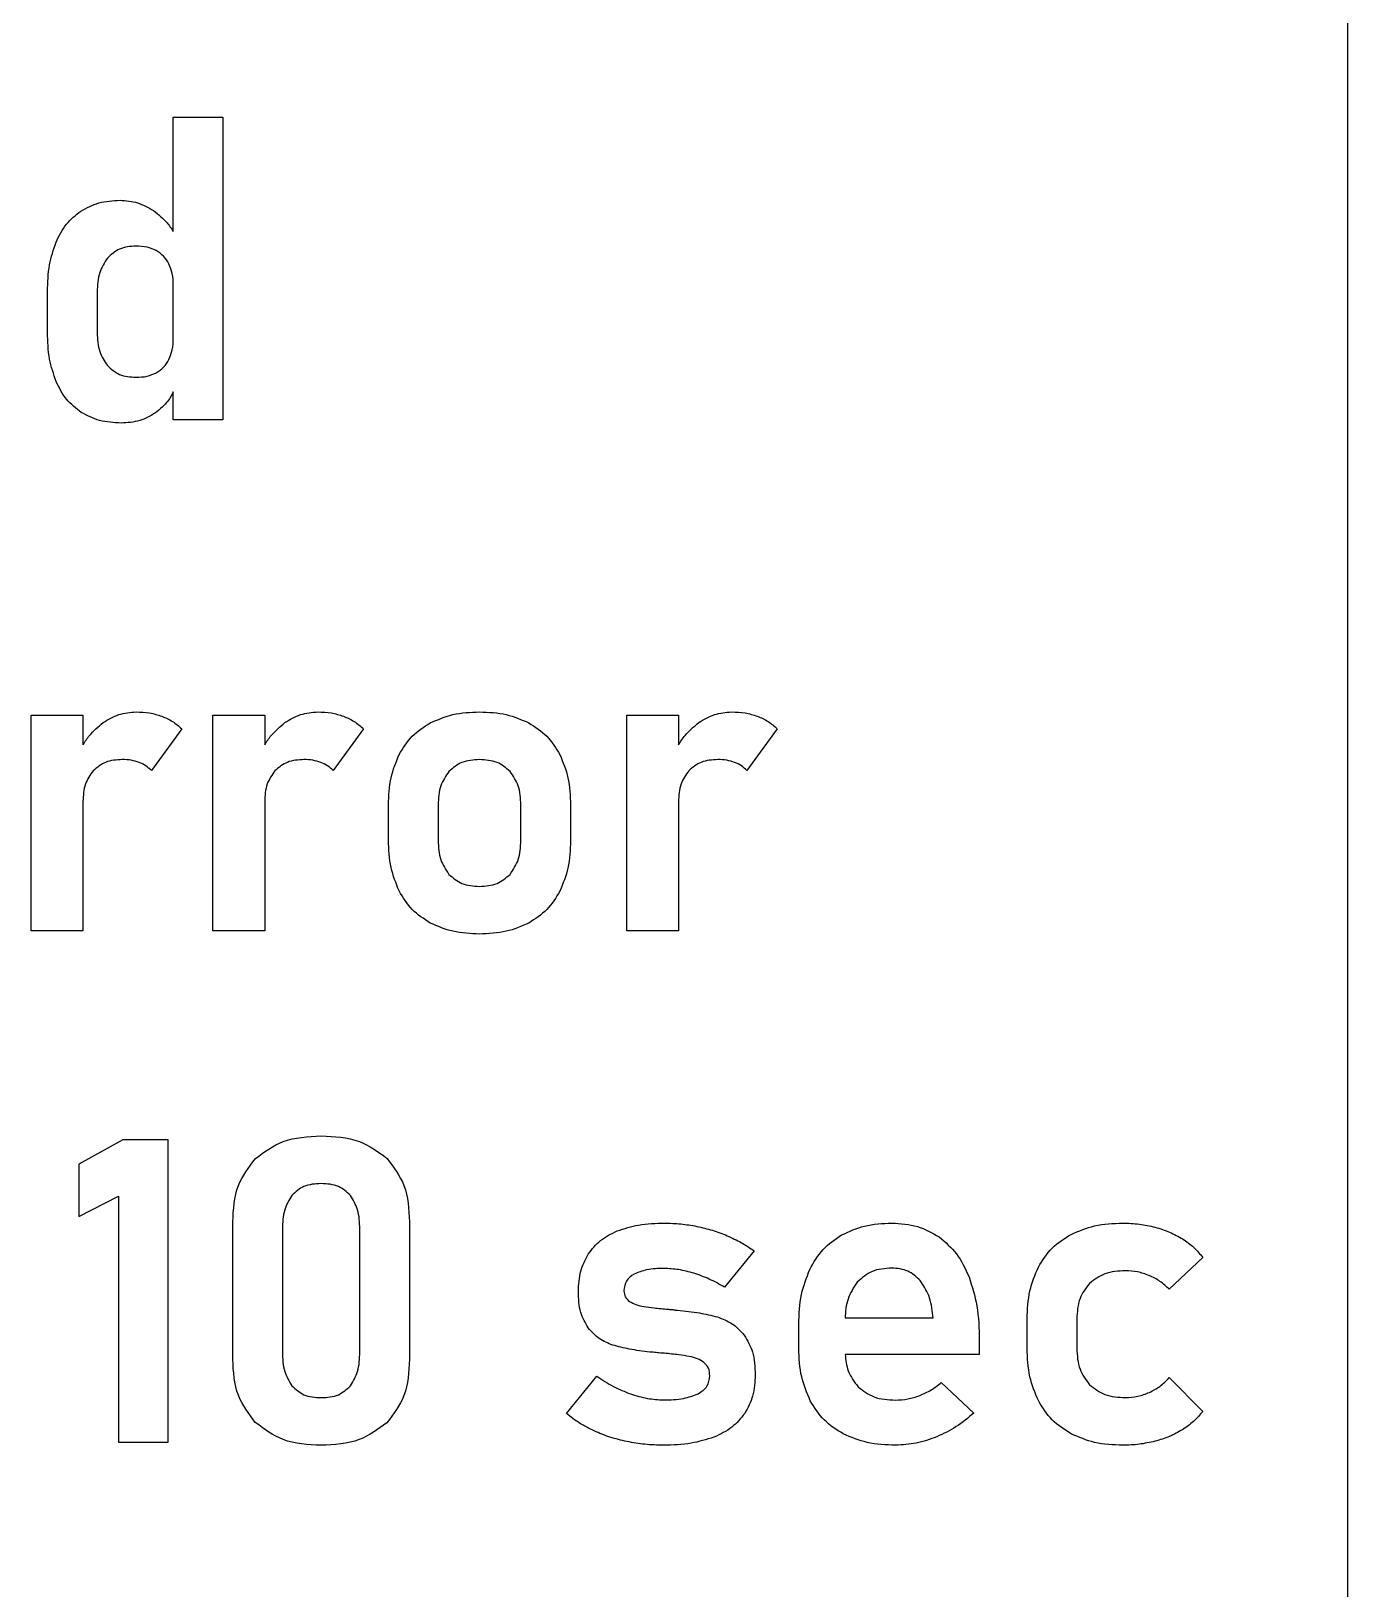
# Model space of a CAD drawing. Extents: x -56 to 56, y -81 to 81.
# Drawn here: x 37.17 to 55.68, y 34.9 to 56.79 of the extents above; entities that cross this region are included whole.
import ezdxf

# ---------------------------------------------------------------- set-up
doc = ezdxf.new("R2010")
doc.units = 0
doc.layers.get('0').update_dxf_attribs({"linetype": 'CONTINUOUS'})

msp = doc.modelspace()

# ---------------------------------------------------------------- linework, layer by layer
at = {"color": 7}
for points in [[(55.677105, -69.950583), (55.677105, 69.926182)], [(39.167824, 53.971177), (39.167824, 55.577106), (39.866409, 55.577106), (39.866409, 51.327108), (39.167824, 51.327108)], [(39.167824, 52.469989), (39.167824, 53.21827)], [(37.399426, 52.551831), (37.399426, 53.130581)], [(38.09801, 53.124736), (38.09801, 52.551831)], [(39.167824, 51.327108), (39.167824, 51.717286)], [(37.897776, 45.960531), (37.897776, 44.142444), (37.169962, 44.142444), (37.169962, 47.176488), (37.897776, 47.176488), (37.897776, 46.756008)], [(40.452452, 45.960531), (40.452452, 44.142444), (39.724635, 44.142444), (39.724635, 47.176488), (40.452452, 47.176488), (40.452452, 46.756008)], [(46.269168, 45.960531), (46.269168, 44.142444), (45.541353, 44.142444), (45.541353, 47.176488), (46.269168, 47.176488), (46.269168, 46.756008)], [(39.286194, 46.983572), (38.859443, 46.396056)], [(41.840867, 46.983572), (41.414119, 46.396056)], [(47.657585, 46.983572), (47.230834, 46.396056)], [(42.19163, 45.419785), (42.19163, 45.913767)], [(42.890214, 45.913767), (42.890214, 45.411013)], [(44.053565, 45.411013), (44.053565, 45.913767)], [(44.75215, 45.913767), (44.75215, 45.411013)], [(40.003778, 38.121126), (40.003778, 40.053208)], [(40.702363, 39.950902), (40.702363, 38.223426)], [(41.789714, 38.223426), (41.789714, 39.950902)], [(42.488299, 40.053208), (42.488299, 38.121126)], [(47.334596, 39.643991), (46.916608, 39.135396)], [(53.639441, 39.55046), (53.165923, 39.106166)], [(47.960111, 38.273116), (47.960111, 38.615105)], [(48.611307, 38.702797), (49.848347, 38.702797), (49.84544, 38.737872)], [(51.169528, 38.27604), (51.169528, 38.688181)], [(51.868115, 38.688181), (51.868115, 38.27604)], [(50.497246, 38.390038), (50.497246, 38.191272), (48.612829, 38.191272)], [(44.69515, 37.358228), (45.11898, 37.884361)], [(49.96235, 37.796677), (50.418328, 37.366997)], [(53.165923, 37.8639), (53.639441, 37.390382)]]:
    msp.add_lwpolyline(points, dxfattribs=at)
msp.add_lwpolyline([(38.457536, 41.207784), (37.837869, 40.862872), (37.837869, 40.129207), (38.399077, 40.412733), (38.399077, 36.95778), (39.097672, 36.95778), (39.097672, 41.207784), (38.457536, 41.207784), (38.457536, 41.207784)], close=True, dxfattribs=at)
for points in [[(37.868558, 54.260308), (37.950967, 54.304194), (38.033373, 54.348079), (38.121034, 54.373208)], [(38.121034, 54.373208), (38.216391, 54.400556), (38.317963, 54.405695), (38.419532, 54.410843)], [(38.419532, 54.410843), (38.503332, 54.404916), (38.587132, 54.398989), (38.665429, 54.375037)], [(38.665429, 54.375037), (38.743489, 54.351161), (38.816082, 54.30939), (38.888673, 54.267618)], [(37.519266, 53.821862), (37.562395, 53.911177), (37.605524, 54.000494), (37.666512, 54.07543)], [(37.666512, 54.07543), (37.723473, 54.145418), (37.796016, 54.202865), (37.868558, 54.260308)], [(38.888673, 54.267618), (38.956499, 54.213648), (39.024323, 54.159679), (39.079763, 54.09516)], [(39.079763, 54.09516), (39.112673, 54.056863), (39.141217, 54.014845), (39.167824, 53.971177)], [(37.429389, 53.505087), (37.449455, 53.612461), (37.484355, 53.717163), (37.519266, 53.821862)], [(38.413687, 53.725404), (38.350114, 53.697094), (38.295673, 53.647674), (38.241235, 53.598257)], [(38.644601, 53.767788), (38.563973, 53.762115), (38.483348, 53.756415), (38.413687, 53.725404)], [(38.798791, 53.751713), (38.748967, 53.763792), (38.696784, 53.765796), (38.644601, 53.767799)], [(38.928136, 53.703484), (38.885645, 53.722223), (38.843156, 53.74096), (38.798791, 53.751713)], [(39.031172, 53.624563), (39.001607, 53.655435), (38.964873, 53.679458), (38.928136, 53.703484)], [(37.399426, 53.130581), (37.402982, 53.256576), (37.406509, 53.382575), (37.429389, 53.505087)], [(38.241235, 53.598257), (38.19954, 53.53242), (38.157844, 53.466584), (38.133813, 53.395108)], [(39.106435, 53.516413), (39.083801, 53.554815), (39.061187, 53.59322), (39.031172, 53.624563)], [(39.152472, 53.380495), (39.142199, 53.426886), (39.124306, 53.47165), (39.106427, 53.516413)], [(38.133813, 53.395108), (38.105292, 53.310281), (38.101651, 53.217508), (38.09801, 53.124736)], [(39.167824, 53.21827), (39.165849, 53.273044), (39.164156, 53.327818), (39.152472, 53.380495)], [(37.429753, 52.179885), (37.406639, 52.301486), (37.403027, 52.42666), (37.399426, 52.551831)], [(38.09801, 52.551831), (38.101566, 52.460188), (38.105094, 52.368544), (38.133813, 52.285111)], [(39.15248, 52.309955), (39.164023, 52.361915), (39.165914, 52.415952), (39.167833, 52.469989)], [(37.520725, 51.864933), (37.485385, 51.969), (37.450048, 52.073063), (37.429753, 52.179885)], [(38.133813, 52.285111), (38.157858, 52.215264), (38.199545, 52.151174), (38.241235, 52.087081)], [(39.031172, 52.06662), (39.061187, 52.097964), (39.08381, 52.136366), (39.106435, 52.174768)], [(39.106435, 52.174768), (39.124328, 52.219286), (39.142213, 52.263801), (39.15248, 52.309955)], [(38.241235, 52.087081), (38.295874, 52.039372), (38.350512, 51.991662), (38.413687, 51.964315)], [(38.413687, 51.964315), (38.483673, 51.934015), (38.564137, 51.928707), (38.644601, 51.923395)], [(38.644601, 51.923395), (38.696784, 51.925371), (38.748967, 51.927403), (38.798791, 51.939482)], [(38.798791, 51.939482), (38.843153, 51.950235), (38.885645, 51.968971), (38.928136, 51.987711)], [(38.928136, 51.9877), (38.964873, 52.011717), (39.001607, 52.035745), (39.031172, 52.06662)], [(37.669792, 51.612827), (37.608233, 51.687127), (37.564478, 51.77603), (37.520725, 51.864933)], [(39.167824, 51.717286), (39.14536, 51.672446), (39.120761, 51.629221), (39.09073, 51.590173)], [(37.874403, 51.429411), (37.800974, 51.486264), (37.727549, 51.543118), (37.669792, 51.612827)], [(39.09073, 51.590173), (39.042487, 51.527449), (38.980195, 51.475506), (38.917903, 51.423563)], [(38.130531, 51.317605), (38.041772, 51.342497), (37.958087, 51.385954), (37.874403, 51.429411)], [(38.434154, 51.280338), (38.33092, 51.285333), (38.227686, 51.290357), (38.130531, 51.317605)], [(38.696852, 51.316143), (38.613478, 51.290348), (38.523816, 51.285347), (38.434154, 51.280338)], [(38.917903, 51.423563), (38.846021, 51.381805), (38.774139, 51.340048), (38.696852, 51.316143)], [(37.989854, 46.88894), (38.045652, 46.955847), (38.113485, 47.012825), (38.181314, 47.0698)], [(38.181314, 47.0698), (38.253089, 47.113705), (38.324866, 47.15761), (38.40272, 47.1827)], [(38.40272, 47.1827), (38.479854, 47.207564), (38.562957, 47.213945), (38.64606, 47.220334)], [(38.64606, 47.220334), (38.70964, 47.218359), (38.773221, 47.216129), (38.835324, 47.205348)], [(38.835324, 47.205348), (38.892926, 47.195358), (38.949255, 47.177888), (39.005586, 47.160407)], [(39.005586, 47.160413), (39.05734, 47.138174), (39.109097, 47.115963), (39.156124, 47.086242)], [(39.156124, 47.086242), (39.202555, 47.056894), (39.244374, 47.020233), (39.286194, 46.983572)], [(40.54453, 46.88894), (40.600328, 46.955847), (40.668157, 47.012825), (40.735989, 47.0698)], [(40.735989, 47.0698), (40.807764, 47.113705), (40.879539, 47.15761), (40.957393, 47.1827)], [(40.957393, 47.1827), (41.03453, 47.207564), (41.11763, 47.213945), (41.200733, 47.220334)], [(41.200733, 47.220334), (41.264315, 47.218359), (41.327897, 47.216129), (41.39, 47.205348)], [(41.39, 47.205348), (41.447599, 47.195358), (41.50393, 47.177888), (41.560259, 47.160407)], [(41.560259, 47.160413), (41.612016, 47.138174), (41.663772, 47.115963), (41.710796, 47.086242)], [(41.710796, 47.086242), (41.75723, 47.056894), (41.79905, 47.020233), (41.840867, 46.983572)], [(42.78061, 47.066876), (42.884742, 47.111597), (42.988876, 47.156318), (43.097382, 47.181966)], [(43.097382, 47.181966), (43.218583, 47.210617), (43.345235, 47.215474), (43.471888, 47.220334)], [(43.471888, 47.220334), (43.599173, 47.215565), (43.726458, 47.210795), (43.848229, 47.181972)], [(43.848229, 47.181972), (43.956611, 47.156318), (44.060624, 47.111594), (44.164639, 47.066876)], [(46.361246, 46.88894), (46.417044, 46.955847), (46.484876, 47.012825), (46.552705, 47.0698)], [(46.552705, 47.0698), (46.62448, 47.113705), (46.696257, 47.15761), (46.774111, 47.1827)], [(46.774111, 47.1827), (46.851245, 47.207564), (46.934349, 47.213945), (47.017452, 47.220334)], [(47.017452, 47.220334), (47.081031, 47.218359), (47.144613, 47.216129), (47.206716, 47.205348)], [(47.206716, 47.205348), (47.264317, 47.195358), (47.320646, 47.177888), (47.376977, 47.160407)], [(47.376977, 47.160413), (47.428731, 47.138174), (47.480488, 47.115963), (47.527515, 47.086242)], [(47.527515, 47.086242), (47.573946, 47.056894), (47.615766, 47.020233), (47.657585, 46.983572)], [(37.897776, 46.756008), (37.925632, 46.802668), (37.955454, 46.847691), (37.989854, 46.88894)], [(40.452452, 46.756008), (40.480307, 46.802668), (40.510127, 46.847691), (40.54453, 46.88894)], [(42.342167, 46.619664), (42.39792, 46.711657), (42.45367, 46.803647), (42.527045, 46.878346)], [(42.527045, 46.878346), (42.599963, 46.952576), (42.690288, 47.009726), (42.78061, 47.066876)], [(44.164639, 47.066876), (44.254561, 47.009675), (44.344483, 46.952474), (44.417104, 46.878346)], [(44.417104, 46.878346), (44.490338, 46.803594), (44.545981, 46.711629), (44.601621, 46.619664)], [(46.269168, 46.756008), (46.297023, 46.802668), (46.326846, 46.847691), (46.361246, 46.88894)], [(38.216753, 46.511877), (38.153501, 46.485715), (38.097985, 46.440159), (38.042469, 46.394594)], [(38.450221, 46.550974), (38.369124, 46.546148), (38.288028, 46.54135), (38.216753, 46.511877)], [(38.576642, 46.541107), (38.535192, 46.548417), (38.492707, 46.549687), (38.450221, 46.550985)], [(38.68698, 46.511513), (38.650483, 46.523028), (38.613983, 46.534514), (38.576642, 46.541107)], [(38.781253, 46.462917), (38.752139, 46.48256), (38.71956, 46.497035), (38.68698, 46.511513)], [(38.859443, 46.396056), (38.834466, 46.41996), (38.809493, 46.443867), (38.781253, 46.462917)], [(40.771428, 46.511877), (40.708176, 46.485715), (40.65266, 46.440159), (40.597145, 46.394594)], [(41.004896, 46.550974), (40.9238, 46.546148), (40.842703, 46.54135), (40.771428, 46.511877)], [(41.131315, 46.541107), (41.089868, 46.548417), (41.047382, 46.549687), (41.004896, 46.550985)], [(41.241655, 46.511513), (41.205156, 46.523028), (41.168656, 46.534514), (41.131315, 46.541107)], [(41.335926, 46.462917), (41.306815, 46.48256), (41.274235, 46.497035), (41.241655, 46.511513)], [(41.414119, 46.396056), (41.389142, 46.41996), (41.364165, 46.443867), (41.335926, 46.462917)], [(42.229272, 46.296308), (42.254447, 46.40684), (42.298304, 46.513252), (42.342167, 46.619664)], [(43.225633, 46.50932), (43.158938, 46.481465), (43.100574, 46.432912), (43.042211, 46.384364)], [(43.471888, 46.550974), (43.386288, 46.545837), (43.300684, 46.540673), (43.225633, 46.50932)], [(43.718147, 46.50932), (43.643096, 46.540673), (43.557492, 46.545823), (43.471888, 46.550974)], [(43.901569, 46.384364), (43.843205, 46.432912), (43.784842, 46.481462), (43.718147, 46.50932)], [(44.601621, 46.619664), (44.645487, 46.513252), (44.68935, 46.406843), (44.714518, 46.296308)], [(46.588144, 46.511877), (46.524892, 46.485715), (46.469376, 46.440159), (46.41386, 46.394594)], [(46.821612, 46.550974), (46.740516, 46.546148), (46.659419, 46.54135), (46.588144, 46.511877)], [(46.948034, 46.541107), (46.906584, 46.548417), (46.864098, 46.549687), (46.821612, 46.550985)], [(47.058374, 46.511513), (47.021874, 46.523028), (46.985374, 46.534514), (46.948034, 46.541107)], [(47.152645, 46.462917), (47.123531, 46.48256), (47.090951, 46.497035), (47.058374, 46.511513)], [(47.230834, 46.396056), (47.205858, 46.41996), (47.180884, 46.443867), (47.152645, 46.462917)], [(37.933952, 46.20789), (37.905899, 46.131021), (37.901838, 46.045776), (37.897776, 45.960531)], [(38.042469, 46.394594), (38.000328, 46.334444), (37.958186, 46.274291), (37.933952, 46.20789)], [(40.488624, 46.20789), (40.460572, 46.131021), (40.45651, 46.045776), (40.452452, 45.960531)], [(40.597145, 46.394594), (40.555, 46.334444), (40.512859, 46.274291), (40.488624, 46.20789)], [(42.19163, 45.913767), (42.196314, 46.04301), (42.201028, 46.172254), (42.229272, 46.296308)], [(43.042211, 46.384364), (42.997955, 46.319506), (42.9537, 46.254652), (42.92821, 46.18341)], [(44.015561, 46.18341), (43.990077, 46.254652), (43.945818, 46.319506), (43.901569, 46.384364)], [(44.714518, 46.296308), (44.742763, 46.172257), (44.747457, 46.04301), (44.75215, 45.913767)], [(46.305343, 46.20789), (46.27729, 46.131021), (46.273229, 46.045776), (46.269168, 45.960531)], [(46.41386, 46.394594), (46.371719, 46.334444), (46.329577, 46.274291), (46.305343, 46.20789)], [(42.92821, 46.18341), (42.898164, 46.099443), (42.894191, 46.006604), (42.890214, 45.913767)], [(44.053565, 45.913767), (44.049586, 46.006604), (44.045607, 46.099441), (44.015561, 46.18341)], [(42.229261, 45.032124), (42.20092, 45.157902), (42.196275, 45.288842), (42.19163, 45.419785)], [(42.890214, 45.411013), (42.894278, 45.317987), (42.898342, 45.224961), (42.928218, 45.140639)], [(44.01557, 45.140639), (44.045434, 45.224958), (44.049498, 45.317987), (44.053565, 45.411013)], [(44.75215, 45.411013), (44.747521, 45.28103), (44.742865, 45.151047), (44.714518, 45.026277)], [(42.928218, 45.140639), (42.953703, 45.068697), (42.997955, 45.003095), (43.042211, 44.937492)], [(43.901569, 44.937492), (43.94583, 45.003095), (43.990091, 45.068697), (44.01557, 45.140639)], [(42.342167, 44.705116), (42.298301, 44.812761), (42.254435, 44.920407), (42.229261, 45.032124)], [(43.042211, 44.937492), (43.100478, 44.888086), (43.158749, 44.838681), (43.225633, 44.81034)], [(43.718147, 44.810343), (43.785031, 44.838683), (43.843298, 44.888086), (43.901569, 44.937492)], [(44.714518, 45.026277), (44.689344, 44.91551), (44.645484, 44.808853), (44.601621, 44.702192)], [(42.527045, 44.443874), (42.45352, 44.519386), (42.397844, 44.612251), (42.342167, 44.705116)], [(43.225633, 44.81034), (43.300517, 44.77861), (43.386203, 44.773284), (43.471888, 44.767959)], [(43.471888, 44.767959), (43.557577, 44.773293), (43.643262, 44.778627), (43.718147, 44.810343)], [(44.601621, 44.702192), (44.545956, 44.610154), (44.49029, 44.518113), (44.417115, 44.443146)], [(42.78061, 44.253515), (42.690248, 44.311292), (42.599889, 44.369066), (42.527045, 44.443874)], [(44.417115, 44.443146), (44.344463, 44.368716), (44.25455, 44.311117), (44.164639, 44.253515)], [(43.097382, 44.137327), (42.988823, 44.163235), (42.884717, 44.208368), (42.78061, 44.253515)], [(44.164639, 44.253515), (44.060652, 44.208374), (43.956664, 44.16323), (43.848229, 44.137327)], [(43.471888, 44.098598), (43.345204, 44.103509), (43.218521, 44.108448), (43.097382, 44.137327)], [(43.848229, 44.137327), (43.726521, 44.108256), (43.599204, 44.103427), (43.471888, 44.098598)], [(40.322381, 40.943252), (40.447728, 41.035587), (40.573074, 41.127918), (40.712596, 41.181109)], [(40.712596, 41.181109), (40.877247, 41.243881), (41.061646, 41.252139), (41.246041, 41.260396)], [(41.246041, 41.260396), (41.431707, 41.252494), (41.617369, 41.244564), (41.783133, 41.181476)], [(41.783133, 41.181476), (41.922316, 41.128494), (42.047468, 41.036603), (42.172622, 40.944711)], [(40.083427, 40.56217), (40.136755, 40.699034), (40.229567, 40.821143), (40.322381, 40.943252)], [(42.172622, 40.944711), (42.264573, 40.822636), (42.356521, 40.700555), (42.409381, 40.563996)], [(40.003778, 40.053208), (40.013063, 40.229314), (40.022348, 40.405418), (40.083427, 40.56217)], [(41.002704, 40.549747), (40.94068, 40.522061), (40.887292, 40.473967), (40.833904, 40.425885)], [(41.246041, 40.591033), (41.160931, 40.586715), (41.075819, 40.582397), (41.002704, 40.549747)], [(41.489373, 40.549747), (41.416258, 40.582394), (41.331151, 40.586715), (41.246041, 40.591033)], [(41.658182, 40.425885), (41.604791, 40.473967), (41.551397, 40.522052), (41.489373, 40.549747)], [(42.409381, 40.563996), (42.470321, 40.406564), (42.47931, 40.229887), (42.488299, 40.053208)], [(40.833904, 40.425885), (40.79564, 40.360367), (40.757379, 40.294852), (40.735244, 40.224565)], [(41.75683, 40.224565), (41.734703, 40.294852), (41.69644, 40.360367), (41.658182, 40.425885)], [(40.735244, 40.224565), (40.708038, 40.138151), (40.705199, 40.044527), (40.702363, 39.950902)], [(41.789714, 39.950902), (41.786864, 40.044527), (41.784041, 40.138151), (41.75683, 40.224565)], [(45.171958, 39.790143), (45.241625, 39.846799), (45.32499, 39.886428), (45.408353, 39.926058)], [(45.408353, 39.926058), (45.507687, 39.957977), (45.607018, 39.989894), (45.708694, 40.008267)], [(45.708694, 40.008267), (45.827617, 40.029744), (45.949746, 40.032707), (46.071872, 40.03567)], [(46.071872, 40.03567), (46.149037, 40.033977), (46.226202, 40.032002), (46.302786, 40.024353)], [(46.302786, 40.024353), (46.378185, 40.01679), (46.453019, 40.003582), (46.527853, 39.990374)], [(46.527853, 39.990365), (46.600875, 39.973658), (46.673897, 39.956947), (46.745243, 39.93483)], [(46.745243, 39.93483), (46.815632, 39.913014), (46.884387, 39.885918), (46.953145, 39.85883)], [(46.953145, 39.85883), (47.019794, 39.828344), (47.086447, 39.797856), (47.150079, 39.762008)], [(48.302096, 39.664452), (48.376022, 39.744039), (48.468401, 39.806551), (48.560781, 39.869063)], [(48.560781, 39.869063), (48.666888, 39.91762), (48.772998, 39.966179), (48.884143, 39.994017)], [(48.884143, 39.994017), (49.007516, 40.024921), (49.137099, 40.030294), (49.266681, 40.03567)], [(49.266681, 40.03567), (49.389696, 40.028869), (49.512708, 40.022067), (49.627305, 39.987075)], [(49.627305, 39.987075), (49.733578, 39.954636), (49.832616, 39.897963), (49.93165, 39.841293)], [(51.521016, 39.683816), (51.597447, 39.760442), (51.691865, 39.819135), (51.786279, 39.877826)], [(51.786279, 39.877826), (51.895395, 39.923823), (52.004508, 39.96982), (52.118034, 39.996207)], [(52.118034, 39.996207), (52.245381, 40.025807), (52.37828, 40.03074), (52.511178, 40.03567)], [(52.511178, 40.03567), (52.590054, 40.033413), (52.668932, 40.031352), (52.746831, 40.021418)], [(52.746831, 40.021418), (52.821357, 40.011907), (52.894986, 39.995284), (52.968615, 39.97867)], [(52.968615, 39.978673), (53.037689, 39.957986), (53.10676, 39.937308), (53.172504, 39.908885)], [(53.172504, 39.908885), (53.235171, 39.881792), (53.294813, 39.847657), (53.354455, 39.813525)], [(45.000601, 39.60161), (45.053735, 39.669408), (45.106867, 39.737206), (45.171958, 39.790143)], [(47.150079, 39.762008), (47.213588, 39.726228), (47.274093, 39.685111), (47.334596, 39.643991)], [(48.113566, 39.383847), (48.169946, 39.483362), (48.226328, 39.582876), (48.302096, 39.664452)], [(49.93165, 39.841293), (50.019159, 39.766854), (50.106667, 39.692415), (50.174991, 39.603436)], [(51.327372, 39.41746), (51.385899, 39.512247), (51.444429, 39.607034), (51.521016, 39.683816)], [(53.354455, 39.813525), (53.408823, 39.775871), (53.463193, 39.738214), (53.511199, 39.693682)], [(53.511199, 39.693682), (53.557974, 39.650293), (53.598707, 39.600377), (53.639441, 39.55046)], [(44.89647, 39.362291), (44.919669, 39.445188), (44.960136, 39.523398), (45.000601, 39.60161)], [(50.174991, 39.603436), (50.24932, 39.506636), (50.300941, 39.392627), (50.352565, 39.278621)], [(51.208991, 39.083879), (51.235379, 39.197998), (51.281378, 39.307729), (51.327372, 39.41746)], [(44.861757, 39.074012), (44.866216, 39.172039), (44.870647, 39.270064), (44.89647, 39.362291)], [(45.537701, 39.221623), (45.514616, 39.183074), (45.508251, 39.134388), (45.50189, 39.085705)], [(45.645112, 39.319543), (45.603346, 39.290513), (45.561577, 39.261487), (45.537701, 39.221623)], [(45.821219, 39.378736), (45.761207, 39.365387), (45.70316, 39.342462), (45.645112, 39.319548)], [(46.0631, 39.398463), (45.981355, 39.397335), (45.899609, 39.396206), (45.821219, 39.378736)], [(46.270999, 39.381654), (46.202487, 39.392266), (46.132792, 39.39537), (46.0631, 39.398475)], [(46.485471, 39.331232), (46.414419, 39.350847), (46.34337, 39.370442), (46.270999, 39.381654)], [(46.702136, 39.24866), (46.631809, 39.280373), (46.55864, 39.305801), (46.485471, 39.331232)], [(46.916608, 39.135396), (46.846154, 39.175443), (46.7757, 39.215487), (46.702136, 39.24866)], [(47.998476, 39.032362), (48.024158, 39.152151), (48.068857, 39.268001), (48.113566, 39.383847)], [(48.781462, 39.207007), (48.731269, 39.129788), (48.681073, 39.052563), (48.652125, 38.968419)], [(48.989, 39.354984), (48.912949, 39.322021), (48.847206, 39.264515), (48.781462, 39.207007)], [(49.266681, 39.404308), (49.169915, 39.397874), (49.073147, 39.391467), (48.989, 39.354984)], [(49.492473, 39.360465), (49.424398, 39.391233), (49.34554, 39.397769), (49.266681, 39.404308)], [(49.667129, 39.228927), (49.612158, 39.280071), (49.557186, 39.331216), (49.492473, 39.360465)], [(49.786244, 39.018477), (49.757093, 39.092616), (49.712112, 39.160773), (49.667129, 39.228927)], [(50.352565, 39.278621), (50.394706, 39.144201), (50.436851, 39.009784), (50.461074, 38.872331)], [(52.046423, 39.189469), (51.994486, 39.120963), (51.942548, 39.052456), (51.912689, 38.975728)], [(52.261256, 39.322103), (52.184272, 39.292489), (52.115347, 39.240981), (52.046423, 39.189469)], [(52.549171, 39.36631), (52.449623, 39.361286), (52.350077, 39.356263), (52.261256, 39.322103)], [(52.7209, 39.349501), (52.664786, 39.360733), (52.606979, 39.363527), (52.549171, 39.366321)], [(52.885312, 39.299082), (52.831069, 39.318696), (52.776826, 39.338296), (52.7209, 39.349501)], [(53.035852, 39.217237), (52.989045, 39.249425), (52.937179, 39.274255), (52.885312, 39.299082)], [(53.165923, 39.106166), (53.124247, 39.145635), (53.082571, 39.185103), (53.035852, 39.217237)], [(44.89647, 38.779525), (44.867686, 38.872692), (44.86472, 38.973352), (44.861757, 39.074012)], [(45.50189, 39.085705), (45.504966, 39.054737), (45.508014, 39.023765), (45.521618, 38.998382)], [(45.521618, 38.998382), (45.534769, 38.973829), (45.557787, 38.9545), (45.580802, 38.935173)], [(47.960111, 38.615105), (47.964739, 38.755877), (47.969396, 38.896647), (47.998476, 39.032362)], [(49.845428, 38.737872), (49.833124, 38.834211), (49.820819, 38.930553), (49.786244, 39.018477)], [(51.169528, 38.688181), (51.174438, 38.821926), (51.179349, 38.955671), (51.208991, 39.083879)], [(51.912689, 38.975728), (51.878227, 38.887178), (51.873173, 38.787678), (51.868115, 38.688181)], [(45.000601, 38.56249), (44.960218, 38.63319), (44.919835, 38.703889), (44.89647, 38.779525)], [(45.580808, 38.935173), (45.609984, 38.919199), (45.63916, 38.903254), (45.669956, 38.891691)], [(45.669956, 38.891691), (45.70509, 38.878511), (45.742332, 38.871032), (45.779571, 38.863554)], [(45.779571, 38.863556), (45.827995, 38.856529), (45.876416, 38.84953), (45.924989, 38.843829)], [(45.924989, 38.843829), (45.990332, 38.836153), (46.055946, 38.830847), (46.12156, 38.825569)], [(46.12156, 38.825561), (46.129236, 38.824714), (46.136885, 38.823867), (46.144589, 38.823021)], [(46.144589, 38.823021), (46.152012, 38.822174), (46.159434, 38.82161), (46.166885, 38.821327)], [(46.166868, 38.821175), (46.17429, 38.820611), (46.181741, 38.820046), (46.189135, 38.819482)], [(46.189135, 38.819482), (46.196812, 38.818635), (46.204488, 38.817788), (46.212165, 38.816942)], [(46.212167, 38.816792), (46.216062, 38.815945), (46.219928, 38.815099), (46.223851, 38.814534)], [(46.223851, 38.814534), (46.227718, 38.81397), (46.231641, 38.81397), (46.235535, 38.813688)], [(46.235552, 38.813871), (46.239221, 38.813781), (46.242918, 38.813691), (46.246531, 38.813024)], [(46.246531, 38.813024), (46.24972, 38.81246), (46.252881, 38.811613), (46.256042, 38.810767)], [(46.256019, 38.810947), (46.359137, 38.8009), (46.462259, 38.790881), (46.564025, 38.772949)], [(46.564025, 38.772949), (46.648562, 38.758076), (46.732165, 38.737736), (46.815767, 38.71741)], [(48.652125, 38.968419), (48.623364, 38.884816), (48.615575, 38.794381), (48.611307, 38.702797)], [(50.461074, 38.872331), (50.488929, 38.714244), (50.493089, 38.552141), (50.497246, 38.390038)], [(45.155877, 38.413054), (45.097618, 38.453564), (45.04911, 38.508027), (45.000601, 38.56249)], [(46.815767, 38.71741), (46.887734, 38.690232), (46.959701, 38.663057), (47.021837, 38.621319)], [(47.021837, 38.621319), (47.085772, 38.578374), (47.139301, 38.52001), (47.19283, 38.461649)], [(45.344049, 38.321351), (45.278257, 38.347541), (45.212468, 38.373709), (45.155877, 38.413054)], [(45.577153, 38.265446), (45.498831, 38.280855), (45.42144, 38.301099), (45.344049, 38.321351)], [(47.19283, 38.461649), (47.237455, 38.384936), (47.28208, 38.308222), (47.307929, 38.225988)], [(40.083065, 37.615818), (40.022732, 37.77163), (40.013255, 37.946379), (40.003778, 38.121126)], [(40.702363, 38.223426), (40.70527, 38.129759), (40.708148, 38.036092), (40.735608, 37.949766)], [(41.75683, 37.949766), (41.784036, 38.03618), (41.786878, 38.129801), (41.789714, 38.223426)], [(42.488299, 38.121126), (42.479098, 37.945061), (42.469898, 37.769), (42.40902, 37.612163)], [(45.867261, 38.223426), (45.770097, 38.235025), (45.672931, 38.246596), (45.577153, 38.265446)], [(45.878962, 38.223095), (45.875067, 38.223338), (45.871172, 38.223378), (45.867278, 38.223378)], [(45.890646, 38.221966), (45.886751, 38.222531), (45.882856, 38.222813), (45.878962, 38.223095)], [(45.902347, 38.220787), (45.898452, 38.22103), (45.894557, 38.221351), (45.890663, 38.221916)], [(45.914031, 38.220505), (45.910136, 38.220567), (45.906241, 38.220629), (45.902347, 38.220787)], [(45.954589, 38.215377), (45.941042, 38.216788), (45.927524, 38.218679), (45.914031, 38.220485)], [(45.994405, 38.211736), (45.981112, 38.212865), (45.967848, 38.213994), (45.954589, 38.215377)], [(46.033507, 38.208823), (46.020468, 38.20967), (46.007429, 38.210799), (45.994405, 38.211759)], [(46.071872, 38.205888), (46.059087, 38.206735), (46.046303, 38.207864), (46.033507, 38.208823)], [(46.271725, 38.184705), (46.205326, 38.193482), (46.1386, 38.199691), (46.071872, 38.2059)], [(46.421164, 38.162042), (46.371414, 38.170086), (46.321661, 38.178101), (46.271725, 38.184705)], [(46.534795, 38.128799), (46.498835, 38.144378), (46.460001, 38.153212), (46.421164, 38.162042)], [(46.627234, 38.075818), (46.597197, 38.095291), (46.567161, 38.114778), (46.534795, 38.128799)], [(47.307929, 38.225988), (47.340097, 38.123657), (47.343193, 38.012781), (47.346286, 37.901901)], [(48.000296, 37.8745), (47.970175, 38.003594), (47.965143, 38.138355), (47.960111, 38.273116)], [(48.612829, 38.191272), (48.61805, 38.110384), (48.627419, 38.031029), (48.655416, 37.958535)], [(51.208991, 37.877418), (51.179357, 38.006634), (51.174444, 38.141338), (51.169528, 38.27604)], [(51.868115, 38.27604), (51.873139, 38.174768), (51.878134, 38.073495), (51.912689, 37.983009)], [(40.735608, 37.949766), (40.757989, 37.879408), (40.796673, 37.813927), (40.835363, 37.748443)], [(41.658182, 37.748443), (41.69644, 37.813961), (41.734698, 37.879479), (41.75683, 37.949766)], [(45.11898, 37.884361), (45.196043, 37.83351), (45.273104, 37.782659), (45.354644, 37.740405)], [(46.688618, 37.997992), (46.67493, 38.027027), (46.651091, 38.051422), (46.627237, 38.075818)], [(46.667787, 37.743696), (46.693497, 37.784914), (46.701284, 37.83756), (46.709079, 37.890209)], [(46.709079, 37.890209), (46.706539, 37.928032), (46.703745, 37.965853), (46.688618, 37.997992)], [(47.346286, 37.901901), (47.341601, 37.801162), (47.336916, 37.700425), (47.309752, 37.605952)], [(48.12087, 37.537992), (48.074021, 37.648657), (48.027172, 37.759322), (48.000296, 37.8745)], [(48.655416, 37.958535), (48.686506, 37.877986), (48.740565, 37.805909), (48.794622, 37.733829)], [(51.327372, 37.540916), (51.281378, 37.651632), (51.235381, 37.762351), (51.208991, 37.877418)], [(51.912689, 37.983009), (51.942554, 37.904808), (51.994489, 37.834667), (52.046423, 37.764524)], [(40.835363, 37.748443), (40.888869, 37.700352), (40.942379, 37.652261), (41.004535, 37.624581)], [(41.489373, 37.624581), (41.551397, 37.652267), (41.604791, 37.700361), (41.658182, 37.748443)], [(45.354644, 37.740405), (45.431747, 37.700448), (45.512852, 37.668179), (45.593957, 37.635909)], [(46.543931, 37.637374), (46.592078, 37.668436), (46.640225, 37.699494), (46.667787, 37.743696)], [(48.794622, 37.733829), (48.866442, 37.679767), (48.938265, 37.625704), (49.018594, 37.59462)], [(49.659814, 37.612527), (49.714446, 37.63629), (49.769076, 37.660034), (49.819489, 37.690717)], [(49.819489, 37.690717), (49.869923, 37.721414), (49.916136, 37.759046), (49.96235, 37.796677)], [(52.046423, 37.764524), (52.115218, 37.711731), (52.184009, 37.658942), (52.261256, 37.628606)], [(52.723085, 37.601557), (52.77945, 37.613749), (52.833846, 37.635052), (52.888241, 37.656365)], [(52.888241, 37.656371), (52.940046, 37.683351), (52.991853, 37.710306), (53.038045, 37.744791)], [(53.038045, 37.744791), (53.084448, 37.779436), (53.125187, 37.821668), (53.165923, 37.8639)], [(40.320922, 37.234002), (40.228523, 37.356394), (40.136126, 37.478782), (40.083065, 37.615818)], [(41.004535, 37.624581), (41.077165, 37.592236), (41.161603, 37.587765), (41.246041, 37.583298)], [(41.246041, 37.583298), (41.331151, 37.587616), (41.416258, 37.591934), (41.489373, 37.624581)], [(42.40902, 37.612163), (42.355934, 37.475387), (42.263548, 37.353233), (42.171163, 37.231081)], [(45.593957, 37.635909), (45.672372, 37.611187), (45.750785, 37.586478), (45.831088, 37.572333)], [(45.831088, 37.572333), (45.906346, 37.559069), (45.983263, 37.555118), (46.060179, 37.551138)], [(46.060179, 37.551144), (46.154766, 37.552273), (46.24935, 37.553402), (46.340418, 37.572706)], [(46.340418, 37.572706), (46.40961, 37.587325), (46.47677, 37.612347), (46.543931, 37.63738)], [(47.309752, 37.605952), (47.28534, 37.520974), (47.242733, 37.441063), (47.200137, 37.361152)], [(48.317441, 37.26908), (48.239827, 37.34662), (48.180348, 37.442305), (48.12087, 37.537992)], [(49.018594, 37.59462), (49.111275, 37.558758), (49.215286, 37.553489), (49.319296, 37.54822)], [(49.319296, 37.54822), (49.376897, 37.551042), (49.434496, 37.553808), (49.490653, 37.564307)], [(49.490653, 37.564307), (49.548045, 37.575031), (49.603931, 37.593779), (49.659814, 37.612536)], [(51.521016, 37.271637), (51.444333, 37.349443), (51.385851, 37.445178), (51.327372, 37.540916)], [(52.261256, 37.628606), (52.349821, 37.593824), (52.449496, 37.588561), (52.549171, 37.583298)], [(52.549171, 37.583298), (52.607805, 37.586317), (52.66644, 37.589337), (52.723085, 37.601557)], [(40.710773, 36.993956), (40.571208, 37.047643), (40.446065, 37.140824), (40.320922, 37.234002)], [(42.171163, 37.231081), (42.045935, 37.138752), (41.920708, 37.046426), (41.781312, 36.993219)], [(44.878196, 37.225965), (44.814609, 37.265956), (44.754879, 37.312093), (44.69515, 37.358228)], [(45.082446, 37.115624), (45.013005, 37.150239), (44.943562, 37.184856), (44.878196, 37.225965)], [(47.200137, 37.361152), (47.143712, 37.291742), (47.087285, 37.222333), (47.018911, 37.168233)], [(48.585625, 37.073237), (48.490223, 37.132507), (48.39482, 37.191776), (48.317441, 37.26908)], [(50.418328, 37.366997), (50.339185, 37.29906), (50.260041, 37.231121), (50.173168, 37.175176)], [(51.786279, 37.074702), (51.691839, 37.134418), (51.597396, 37.194133), (51.521016, 37.271637)], [(53.508997, 37.249711), (53.4605, 37.205938), (53.406015, 37.168818), (53.351526, 37.1317)], [(53.639441, 37.390382), (53.597858, 37.341385), (53.556275, 37.292386), (53.508997, 37.249711)], [(45.30532, 37.028296), (45.229628, 37.053132), (45.156035, 37.084374), (45.082446, 37.115624)], [(45.544272, 36.965087), (45.463875, 36.983883), (45.383475, 37.002659), (45.30532, 37.028296)], [(46.767541, 37.027935), (46.661643, 36.99474), (46.555745, 36.961548), (46.447467, 36.942436)], [(47.018911, 37.168233), (46.944545, 37.109396), (46.856043, 37.068665), (46.767541, 37.027935)], [(48.921041, 36.953761), (48.806275, 36.980403), (48.695949, 37.026817), (48.585625, 37.073237)], [(49.899502, 37.032315), (49.804162, 36.997791), (49.708824, 36.963264), (49.61049, 36.943528)], [(50.173168, 37.175176), (50.087014, 37.119694), (49.993259, 37.076003), (49.899502, 37.032315)], [(52.118034, 36.954128), (52.004397, 36.980996), (51.895338, 37.027853), (51.786279, 37.074702)], [(53.169939, 37.037799), (53.104511, 37.009915), (53.035835, 36.989694), (52.967156, 36.969473)], [(53.351526, 37.1317), (53.291986, 37.098067), (53.232445, 37.064438), (53.169939, 37.037799)], [(41.246041, 36.913937), (41.060901, 36.922206), (40.87576, 36.930503), (40.710773, 36.993956)], [(41.781312, 36.993219), (41.616147, 36.930179), (41.431094, 36.922057), (41.246041, 36.913937)], [(45.796748, 36.926722), (45.712163, 36.935245), (45.628219, 36.950174), (45.544272, 36.965084)], [(46.060179, 36.913937), (45.972143, 36.915913), (45.884104, 36.917916), (45.796748, 36.926722)], [(46.447467, 36.942436), (46.320549, 36.920027), (46.190366, 36.916979), (46.060179, 36.913937)], [(49.319296, 36.913937), (49.184673, 36.918876), (49.05005, 36.923815), (48.921041, 36.953761)], [(49.61049, 36.943528), (49.515296, 36.924422), (49.417297, 36.919172), (49.319296, 36.913937)], [(52.511178, 36.913937), (52.378218, 36.918989), (52.245257, 36.924041), (52.118034, 36.954128)], [(52.746478, 36.927822), (52.668672, 36.918114), (52.589924, 36.916025), (52.511178, 36.913937)], [(52.967156, 36.969473), (52.893883, 36.953273), (52.820607, 36.937082), (52.746478, 36.927822)]]:
    msp.add_open_spline(points, degree=3, dxfattribs=at)

doc.saveas('drawing.dxf')
